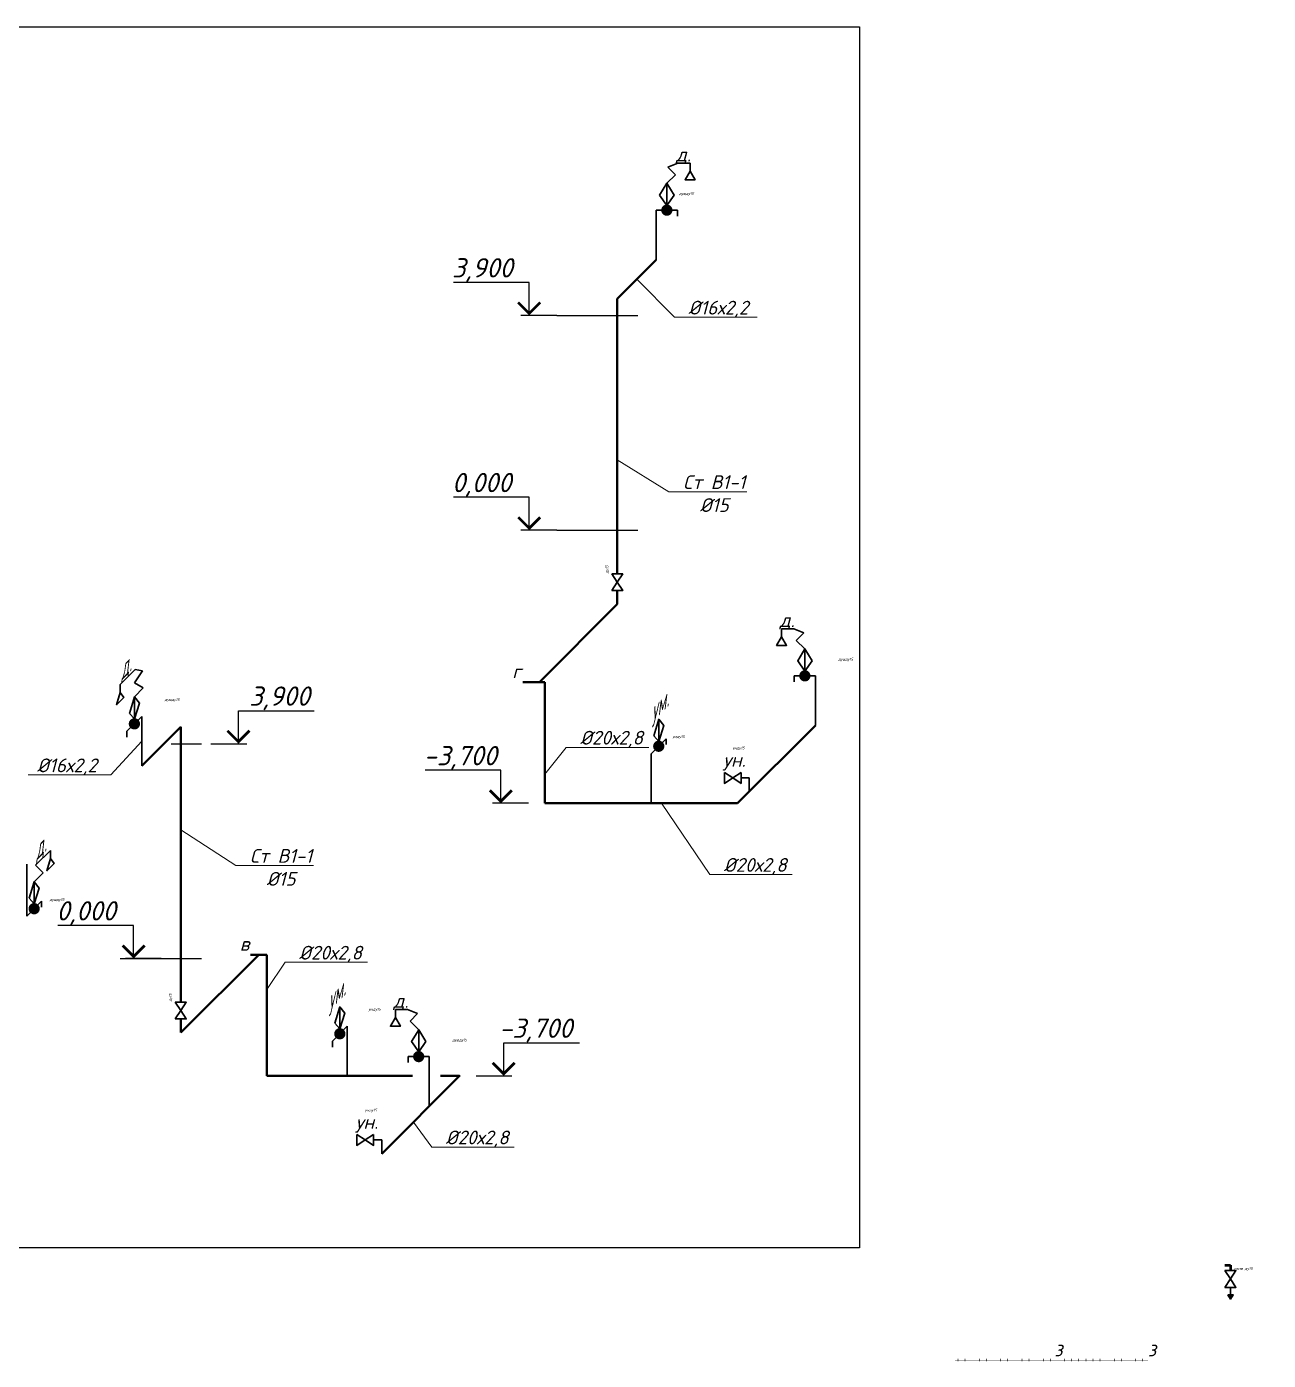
# Model space of a CAD drawing. Header units: millimetres. Extents: x -473555 to 660023, y 5037 to 453528.
# Drawn here: x 59096 to 81650, y 12093 to 36314 of the extents above; entities that cross this region are included whole.
import ezdxf
from ezdxf import colors
from ezdxf.entities.mleader import LeaderData, LeaderLine
from ezdxf.enums import TextEntityAlignment as Align
from ezdxf.math import Vec2, Vec3

# ---------------------------------------------------------------- set-up
doc = ezdxf.new("R2010")
doc.units = ezdxf.units.MM
doc.set_wipeout_variables(frame=1)
doc.linetypes.add('ACAD_ISO07W100', pattern=[3, 0, -3])
doc.layers.add('_ВК-маска', color=255, linetype='Continuous', transparency=0.9)
doc.layers.add('_ВК-Спецификация', color=3, linetype='Continuous', lineweight=15, plot=False, transparency=0.5)
doc.layers.add('ВК_B1', color=5, linetype='Continuous', lineweight=40)
doc.layers.add('ВК_T3', color=1, linetype='Continuous', lineweight=50)
doc.layers.add('ВК_defpoints', color=7, linetype='Continuous', plot=False)
for name, color, linetype in [('ВК_text', 102, 'Continuous'), ('ВК_АР_отметки', 70, 'Continuous'), ('ВК_В1_текст', 5, 'Continuous'), ('ВК_ТЗ_текст', 1, 'Continuous')]:
    doc.layers.add(name, color=color, linetype=linetype)
doc.styles.add('ISOPEUR', font='isocpeui.ttf')

# ---------------------------------------------------------------- blocks, each defined once
blk = doc.blocks.new('_None')
blk = doc.blocks.new('*U21')
at = {"linetype": 'ByBlock', "lineweight": 30}
h = blk.add_hatch(color=256, dxfattribs=at)
h.dxf.hatch_style = 1
h.paths.add_polyline_path([(-50, -289), (0, -365), (50, -289)])
blk.add_lwpolyline([(-50, -289), (50, -289), (0, -365), (-50, -289)], dxfattribs=at)
blk.add_wipeout([(0, 0), (-100, 151), (100, 151)]).dxf.layer = '_ВК-маска'
blk.add_wipeout([(0, 0), (-100, 151), (100, 151)]).dxf.layer = '_ВК-маска'
blk.add_wipeout([(-100, 151), (100, 151), (0, 0)]).dxf.layer = '_ВК-маска'
blk.add_lwpolyline([(-100, 151), (0, 0), (100, 151), (-100, 151)], dxfattribs=at)
at = {"layer": '_ВК-Спецификация', "style": 'ISOPEUR'}
blk.add_attdef('ДУ', text='', height=50, dxfattribs=at).set_placement((235, 165), align=Align.CENTER)
blk.add_wipeout([(0, 0), (-100, -152), (100, -152)]).dxf.layer = '_ВК-маска'
at = {"linetype": 'ByBlock', "lineweight": 30}
blk.add_line((0, -152), (0, -346), dxfattribs=at)
blk.add_lwpolyline([(-100, -152), (0, 0), (100, -152), (-100, -152)], dxfattribs=at)
blk = doc.blocks.new('*U42')
at = {"color": 0, "linetype": 'ByBlock', "lineweight": 30}
for p, q in [((-150, 250), (0, 250)), ((0, 250), (0, 0))]:
    blk.add_line(p, q, dxfattribs=at)
for points in [[(-453, 350), (-301, 250), (-453, 150), (-453, 350)], [(-150, 350), (-301, 250), (-150, 150), (-150, 350)]]:
    blk.add_lwpolyline(points, dxfattribs=at)
at = {"style": 'ISOPEUR'}
blk.add_text('ун.', height=250, dxfattribs=at).set_placement((-271, 576), align=Align.MIDDLE_CENTER)
at = {"layer": '_ВК-Спецификация', "style": 'ISOPEUR'}
blk.add_attdef('ДУ', text='', height=50, dxfattribs=at).set_placement((-196, 767), align=Align.CENTER)
blk = doc.blocks.new('*U40')
at = {"color": 0, "linetype": 'ByBlock', "lineweight": 30}
for p, q in [((-615, 1757), (-615, 1610)), ((-393, 1757), (-615, 1757)), ((-212, 1682), (-393, 1757)), ((-349, 1545), (-212, 1682)), ((-193, 1389), (-349, 1545)), ((-193, 1389), (-193, 988)), ((-385, 900), (0, 900)), ((-385, 900), (-385, 794)), ((0, 0), (0, 900))]:
    blk.add_line(p, q, dxfattribs=at)
for points in [[(-615, 1610), (-524, 1452), (-707, 1452)], [(-62, 1175), (-193, 1389), (-323, 1175), (-193, 988)]]:
    blk.add_lwpolyline(points, close=True, dxfattribs=at)
at = {"color": 0, "linetype": 'ByBlock', "lineweight": 30, "const_width": 102}
blk.add_lwpolyline([(-142, 900, -1), (-244, 900, -1)], format="xyb", close=True, dxfattribs=at)
at = {"color": 0, "lineweight": -2, "style": 'ISOPEUR'}
blk.add_text('д.', height=250, dxfattribs=at).set_placement((-516, 1911), align=Align.MIDDLE_CENTER)
at = {"layer": '_ВК-Спецификация', "style": 'ISOPEUR'}
blk.add_attdef('ДУ', text='', height=50, dxfattribs=at).set_placement((549, 1178), align=Align.CENTER)
blk = doc.blocks.new('*U43')
at = {"color": 0, "linetype": 'ByBlock', "lineweight": 30}
for p, q in [((162, 1825), (434, 2096)), ((434, 2096), (434, 1950)), ((0, 900), (0, 1847)), ((299, 1688), (162, 1825)), ((136, 1526), (299, 1688)), ((136, 1526), (136, 1124)), ((272, 1172), (0, 900)), ((272, 1172), (272, 1067))]:
    blk.add_line(p, q, dxfattribs=at)
for points in [[(434, 1950), (369, 1726), (498, 1856)], [(44, 1226), (136, 1526), (228, 1411), (136, 1124)]]:
    blk.add_lwpolyline(points, close=True, dxfattribs=at)
at = {"color": 0, "linetype": 'ByBlock', "lineweight": 30, "const_width": 102}
blk.add_lwpolyline([(85, 1036, 1), (187, 1036, 1)], format="xyb", close=True, dxfattribs=at)
at = {"color": 0, "lineweight": -2, "style": 'ISOPEUR', "oblique": 45}
blk.add_text('д.', height=250, rotation=45, dxfattribs=at).set_placement((185, 2090), align=Align.MIDDLE_CENTER)
at = {"layer": '_ВК-Спецификация', "style": 'ISOPEUR'}
blk.add_attdef('ДУ', text='', height=50, dxfattribs=at).set_placement((549, 1178), align=Align.CENTER)
blk = doc.blocks.new('*U44')
at = {"color": 0, "linetype": 'ByBlock', "lineweight": 30}
for p, q in [((-395, 1481), (-123, 1753)), ((-136, 1507), (13, 1728)), ((-123, 1753), (13, 1728)), ((-395, 1481), (-395, 1335)), ((26, 1416), (-136, 1507)), ((-136, 1253), (26, 1416)), ((-136, 1253), (-136, 852)), ((0, 900), (-272, 628)), ((0, 0), (0, 900)), ((-272, 628), (-272, 522))]:
    blk.add_line(p, q, dxfattribs=at)
for points in [[(-395, 1335), (-459, 1111), (-330, 1241)], [(-228, 954), (-136, 1253), (-44, 1139), (-136, 852)]]:
    blk.add_lwpolyline(points, close=True, dxfattribs=at)
at = {"color": 0, "linetype": 'ByBlock', "lineweight": 30, "const_width": 102}
blk.add_lwpolyline([(-187, 764, 1), (-85, 764, 1)], format="xyb", close=True, dxfattribs=at)
at = {"color": 0, "lineweight": -2, "style": 'ISOPEUR', "oblique": 45}
blk.add_text('д.', height=250, rotation=45, dxfattribs=at).set_placement((-362, 1735), align=Align.MIDDLE_CENTER)
at = {"layer": '_ВК-Спецификация', "style": 'ISOPEUR'}
blk.add_attdef('ДУ', text='', height=50, dxfattribs=at).set_placement((549, 1178), align=Align.CENTER)
blk = doc.blocks.new('*U41')
at = {"color": 0, "linetype": 'ByBlock', "lineweight": 30}
for p, q in [((212, 1682), (393, 1757)), ((393, 1757), (615, 1757)), ((615, 1757), (615, 1610)), ((193, 1389), (349, 1545)), ((349, 1545), (212, 1682)), ((193, 1389), (193, 988)), ((0, 0), (0, 900)), ((385, 900), (0, 900)), ((385, 900), (385, 794))]:
    blk.add_line(p, q, dxfattribs=at)
for points in [[(615, 1610), (524, 1452), (707, 1452)], [(62, 1175), (193, 1389), (323, 1175), (193, 988)]]:
    blk.add_lwpolyline(points, close=True, dxfattribs=at)
at = {"color": 0, "linetype": 'ByBlock', "lineweight": 30, "const_width": 102}
blk.add_lwpolyline([(142, 900, 1), (244, 900, 1)], format="xyb", close=True, dxfattribs=at)
at = {"color": 0, "lineweight": -2, "style": 'ISOPEUR'}
blk.add_text('д.', height=250, dxfattribs=at).set_placement((495, 1911), align=Align.MIDDLE_CENTER)
at = {"layer": '_ВК-Спецификация', "style": 'ISOPEUR'}
blk.add_attdef('ДУ', text='', height=50, dxfattribs=at).set_placement((549, 1178), align=Align.CENTER)
blk = doc.blocks.new('*U112')
blk.add_wipeout([(0, 0), (151, 100), (151, -100)]).dxf.layer = '_ВК-маска'
blk.add_wipeout([(0, 0), (151, 100), (151, -100)]).dxf.layer = '_ВК-маска'
blk.add_wipeout([(151, 100), (151, -100), (0, 0)]).dxf.layer = '_ВК-маска'
at = {"linetype": 'ByBlock', "lineweight": 30}
blk.add_lwpolyline([(151, 100), (0, 0), (151, -100), (151, 100)], dxfattribs=at)
at = {"layer": '_ВК-Спецификация', "style": 'ISOPEUR'}
blk.add_attdef('ДУ', text='', height=50, dxfattribs=at).set_placement((235, 165), align=Align.CENTER)
blk.add_wipeout([(0, 0), (-152, 100), (-152, -100)]).dxf.layer = '_ВК-маска'
at = {"linetype": 'ByBlock', "lineweight": 30}
blk.add_lwpolyline([(-152, 100), (0, 0), (-152, -100), (-152, 100)], dxfattribs=at)
blk = doc.blocks.new('*U32')
at = {"color": 0, "linetype": 'ByBlock', "lineweight": 30}
for p, q in [((136, 1526), (136, 1124)), ((272, 1172), (0, 900)), ((272, 1172), (272, 1067)), ((0, 0), (0, 900))]:
    blk.add_line(p, q, dxfattribs=at)
blk.add_lwpolyline([(44, 1226), (136, 1526), (228, 1411), (136, 1124)], close=True, dxfattribs=at)
at = {"color": 0, "linetype": 'ByBlock', "lineweight": 30, "const_width": 102}
blk.add_lwpolyline([(85, 1036, 1), (187, 1036, 1)], format="xyb", close=True, dxfattribs=at)
at = {"color": 0, "lineweight": -2, "style": 'ISOPEUR', "oblique": 45}
blk.add_text('ум.', height=250, rotation=45, dxfattribs=at).set_placement((86, 1716), align=Align.MIDDLE_CENTER)
at = {"layer": '_ВК-Спецификация', "style": 'ISOPEUR'}
blk.add_attdef('ДУ', text='', height=50, dxfattribs=at).set_placement((495, 1185), align=Align.CENTER)
blk = doc.blocks.new('*U30')
at = {"color": 0, "linetype": 'ByBlock', "lineweight": 30}
for p, q in [((-136, 1253), (-136, 852)), ((0, 900), (-272, 628)), ((0, 0), (0, 900)), ((-272, 628), (-272, 522))]:
    blk.add_line(p, q, dxfattribs=at)
blk.add_lwpolyline([(-228, 954), (-136, 1253), (-44, 1139), (-136, 852)], close=True, dxfattribs=at)
at = {"color": 0, "linetype": 'ByBlock', "lineweight": 30, "const_width": 102}
blk.add_lwpolyline([(-187, 764, 1), (-85, 764, 1)], format="xyb", close=True, dxfattribs=at)
at = {"color": 0, "lineweight": -2, "style": 'ISOPEUR', "oblique": 45}
blk.add_text('ум.', height=250, rotation=45, dxfattribs=at).set_placement((-262, 1419), align=Align.MIDDLE_CENTER)
at = {"layer": '_ВК-Спецификация', "style": 'ISOPEUR'}
blk.add_attdef('ДУ', text='', height=50, dxfattribs=at).set_placement((495, 1185), align=Align.CENTER)

msp = doc.modelspace()

# ---------------------------------------------------------------- linework, layer by layer
at = {"layer": 'ВК_B1'}
for p, q in [((69824.4, 31373.8), (70531.5, 32080.9)), ((69824.4, 26375.7), (69824.4, 31373.8)), ((69824.4, 25823.8), (69824.4, 26072.7)), ((68410.2, 24409.6), (69824.4, 25823.8)), ((68510.2, 24409.6), (68510.2, 22209.6)), ((61896.2, 23595.7), (61189.1, 22888.6)), ((61896.2, 18597.5), (61896.2, 23595.7)), ((73424.4, 23623.8), (72010.2, 22209.6)), ((68510.2, 22209.6), (72010.2, 22209.6)), ((63310.5, 19459.9), (61896.2, 18045.7)), ((63160.5, 19459.9), (63460.5, 19459.9)), ((63460.5, 19459.9), (63460.5, 17259.9)), ((61896.2, 18045.7), (61896.2, 18294.5))]:
    msp.add_line(p, q, dxfattribs=at)
for points in [[(68110.2, 24409.6), (68510.2, 24409.6)], [(63460.5, 17259.9), (66104.4, 17259.9)], [(66613.1, 17259.9), (66960.5, 17259.9), (65546.2, 15845.7)]]:
    msp.add_lwpolyline(points, dxfattribs=at)
at = {"layer": 'ВК_defpoints', "color": 5}
msp.add_lwpolyline([(23147.6, 36314.1), (74220.8, 36314.1), (74220.8, 14137.5), (23147.6, 14137.5)], close=True, dxfattribs=at)
at = {"layer": 'ВК_T3'}
for p, q in [((80862, 13822.3), (80962, 13822.3)), ((80962, 13822.3), (80962, 13722.3))]:
    msp.add_line(p, q, dxfattribs=at)
at = {"layer": 'ВК_T3', "linetype": 'ACAD_ISO07W100'}
msp.add_line((79460.1, 12093.3), (75960.1, 12093.3), dxfattribs=at)
at = {"layer": 'ВК_АР_отметки', "linetype": 'Continuous'}
for p, q in [((68224.2, 31669.9), (66846.7, 31669.9)), ((68224.2, 31069.9), (68224.2, 31669.9)), ((68724.2, 31069.9), (68074.2, 31069.9)), ((68224.2, 27769.9), (66846.7, 27769.9)), ((68224.2, 27169.9), (68224.2, 27769.9)), ((68724.2, 27169.9), (68074.2, 27169.9)), ((62942.5, 23291.7), (62942.5, 23891.7)), ((62942.5, 23891.7), (64320, 23891.7)), ((62442.5, 23291.7), (63092.5, 23291.7)), ((61039.2, 19991.7), (59661.7, 19991.7)), ((61039.2, 19391.7), (61039.2, 19991.7)), ((61539.2, 19391.7), (60889.2, 19391.7))]:
    msp.add_line(p, q, dxfattribs=at)
at = {"layer": 'ВК_АР_отметки'}
for p, q in [((68724.2, 31069.9), (70197.5, 31069.9)), ((68724.2, 27169.9), (70197.5, 27169.9)), ((61718.7, 23291.7), (62269.4, 23291.7)), ((60796, 19391.7), (62269.4, 19391.7))]:
    msp.add_line(p, q, dxfattribs=at)
at = {"layer": 'ВК_АР_отметки', "linetype": 'Continuous'}
for points in [[(68424.2, 31305.2, 50, 50, 0), (68224.2, 31105.2, 50, 50, 0), (68024.2, 31305.2, 50, 50, 0)], [(68424.2, 27405.2, 50, 50, 0), (68224.2, 27205.2, 50, 50, 0), (68024.2, 27405.2, 50, 50, 0)], [(62742.5, 23527.1, 50, 50, 0), (62942.5, 23327.1, 50, 50, 0), (63142.5, 23527.1, 50, 50, 0)], [(61239.2, 19627.1, 50, 50, 0), (61039.2, 19427.1, 50, 50, 0), (60839.2, 19627.1, 50, 50, 0)]]:
    msp.add_lwpolyline(points, format="xyseb", dxfattribs=at)
at = {"layer": 'ВК_В1_текст', "linetype": 'Continuous'}
for p, q in [((67710.2, 22809.6), (66332.7, 22809.6)), ((67710.2, 22209.6), (67710.2, 22809.6)), ((68210.2, 22209.6), (67560.2, 22209.6)), ((67760.5, 17259.9), (67760.5, 17859.9)), ((67760.5, 17859.9), (69138, 17859.9)), ((67260.5, 17259.9), (67910.5, 17259.9))]:
    msp.add_line(p, q, dxfattribs=at)
for points in [[(67910.2, 22445, 50, 50, 0), (67710.2, 22245, 50, 50, 0), (67510.2, 22445, 50, 50, 0)], [(67560.5, 17495.2, 50, 50, 0), (67760.5, 17295.2, 50, 50, 0), (67960.5, 17495.2, 50, 50, 0)]]:
    msp.add_lwpolyline(points, format="xyseb", dxfattribs=at)

# ---------------------------------------------------------------- block references
at = {"layer": 'ВК_B1'}
for name, p, values in [('*U41', (70531.5, 32080.9), {'ДУ': 'душду15'}), ('*U40', (73424.4, 23623.8), {'ДУ': 'душду15'}), ('*U44', (61189.1, 22888.6), {'ДУ': 'душду15'}), ('*U32', (70441.4, 22209.6), {'ДУ': 'умду15'}), ('*U42', (72222.3, 22421.8), {'ДУ': 'унду15'}), ('*U43', (59096.3, 19259), {'ДУ': 'душду15'}), ('*U30', (64920.5, 17259.9), {'ДУ': 'умду15'}), ('*U40', (66409.6, 16709), {'ДУ': 'душду15'}), ('*U42', (65546.2, 15845.7), {'ДУ': 'унду15'})]:
    msp.add_blockref(name, p, dxfattribs=at).add_auto_attribs(values)

# ---------------------------------------------------------------- texts
at = {"layer": 'ВК_T3', "linetype": 'Continuous', "style": 'ISOPEUR'}
for p in [(77762.4, 12164.9), (79462.2, 12164.9)]:
    msp.add_text('з', height=250, dxfattribs=at).set_placement(p)
at = {"layer": 'ВК_text', "linetype": 'Continuous', "style": 'ISOPEUR'}
for s, p in [('г', (67917.1, 24481.3)), ('в', (62967.4, 19531.5))]:
    msp.add_text(s, height=250, dxfattribs=at).set_placement(p)
at = {"layer": 'ВК_АР_отметки', "linetype": 'Continuous', "style": 'ISOPEUR'}
for s, p in [('3,900', (66821.7, 31759.9)), ('0,000', (66821.7, 27859.9)), ('3,900', (63137.7, 23981.7)), ('0,000', (59636.7, 20081.7))]:
    msp.add_text(s, height=350, dxfattribs=at).set_placement(p)
at = {"layer": 'ВК_В1_текст', "linetype": 'Continuous', "style": 'ISOPEUR'}
for p in [(66307.7, 22899.6), (67678.4, 17949.9)]:
    msp.add_text('-3,700', height=350, dxfattribs=at).set_placement(p)

# ---------------------------------------------------------------- leaders
at = {"layer": 'ВК_В1_текст', "linetype": 'Continuous'}
ml = msp.add_multileader_mtext('Standard', dxfattribs=at)
ml.set_content('%%C16х2,2', color=256, style='ISOPEUR')
ml.set_leader_properties(lineweight=15)
ml.set_arrow_properties(name='NONE')
ml.build(insert=Vec2(0, 0))
ml.multileader.update_dxf_attribs({"text_left_attachment_type": 6, "text_right_attachment_type": 6, "dogleg_length": 0.1, "arrow_head_size": 400, "scale": 100})
ctx = ml.context
ctx.base_point, ctx.scale, ctx.char_height, ctx.arrow_head_size, ctx.landing_gap_size, ctx.plane_origin = Vec3(70875.5, 31036.1), 100, 250, 400, 200, Vec3(64434, 21952.9)
ctx.left_attachment, ctx.right_attachment, ctx.text_align_type = 6, 6, 1
notes = []
notes.append((ctx, [(1, (1, 1, 0), (70865.5, 31036.1), (1, 0), 10, [(0, [(70178, 31727.4)], 0, [])])]))
ctx.mtext.insert, ctx.mtext.alignment, ctx.mtext.flow_direction = Vec3(71660.3, 31336.1), 2, 5
ml = msp.add_multileader_mtext('Standard', dxfattribs=at)
ml.set_content('Ст В1-1\\P%%C15', color=256, style='ISOPEUR')
ml.set_leader_properties(lineweight=15)
ml.set_arrow_properties(name='NONE')
ml.build(insert=Vec2(0, 0))
ml.multileader.update_dxf_attribs({"text_left_attachment_type": 6, "text_right_attachment_type": 6, "dogleg_length": 0.1, "arrow_head_size": 400, "scale": 100})
ctx = ml.context
ctx.base_point, ctx.scale, ctx.char_height, ctx.arrow_head_size, ctx.landing_gap_size, ctx.plane_origin = Vec3(70773.2, 27867.6), 100, 250, 400, 200, Vec3(64129.5, 19226)
ctx.left_attachment, ctx.right_attachment, ctx.text_align_type = 6, 6, 1
notes.append((ctx, [(1, (1, 1, 0), (70763.2, 27867.6), (1, 0), 10, [(0, [(69824.4, 28448.8)], 0, [])])]))
ctx.mtext.insert, ctx.mtext.alignment, ctx.mtext.flow_direction = Vec3(71585.9, 28167.6), 2, 5
ml = msp.add_multileader_mtext('Standard', dxfattribs=at)
ml.set_content('%%C20х2,8', color=256, style='ISOPEUR')
ml.set_leader_properties(lineweight=15)
ml.set_arrow_properties(name='NONE')
ml.build(insert=Vec2(0, 0))
ml.multileader.update_dxf_attribs({"text_left_attachment_type": 6, "text_right_attachment_type": 6, "dogleg_length": 0.1, "arrow_head_size": 400, "scale": 100})
ctx = ml.context
ctx.base_point, ctx.scale, ctx.char_height, ctx.arrow_head_size, ctx.landing_gap_size, ctx.plane_origin = Vec3(68906.5, 23225.7), 100, 250, 400, 200, Vec3(62465, 14142.5)
ctx.left_attachment, ctx.right_attachment, ctx.text_align_type = 6, 6, 1
notes.append((ctx, [(1, (1, 1, 0), (68896.5, 23225.7), (1, 0), 10, [(0, [(68510.2, 22736.4)], 0, [])])]))
ctx.mtext.insert, ctx.mtext.alignment, ctx.mtext.flow_direction = Vec3(69720.1, 23525.7), 2, 5
ml = msp.add_multileader_mtext('Standard', dxfattribs=at)
ml.set_content('%%C16х2,2', color=256, style='ISOPEUR')
ml.set_leader_properties(lineweight=15)
ml.set_arrow_properties(name='NONE')
ml.build(insert=Vec2(0, 0))
ml.multileader.update_dxf_attribs({"text_left_attachment_type": 6, "text_right_attachment_type": 6, "dogleg_length": 0.1, "arrow_head_size": 400, "scale": 100})
ctx = ml.context
ctx.base_point, ctx.scale, ctx.char_height, ctx.arrow_head_size, ctx.landing_gap_size, ctx.plane_origin = Vec3(59044.5, 22723.6), 100, 250, 400, 200, Vec3(52993.2, 13627.1)
ctx.left_attachment, ctx.right_attachment, ctx.text_align_type = 6, 6, 1
notes.append((ctx, [(0, (1, 1, 0), (60624, 22723.6), (-1, 0), 10, [(0, [(61189.1, 23338.6)], 0, [])])]))
ctx.mtext.insert, ctx.mtext.alignment, ctx.mtext.flow_direction = Vec3(59829.2, 23023.6), 2, 5
ml = msp.add_multileader_mtext('Standard', dxfattribs=at)
ml.set_content('%%C20х2,8', color=256, style='ISOPEUR')
ml.set_leader_properties(lineweight=15)
ml.set_arrow_properties(name='NONE')
ml.build(insert=Vec2(0, 0))
ml.multileader.update_dxf_attribs({"text_left_attachment_type": 6, "text_right_attachment_type": 6, "dogleg_length": 0.1, "arrow_head_size": 400, "scale": 100})
ctx = ml.context
ctx.base_point, ctx.scale, ctx.char_height, ctx.arrow_head_size, ctx.landing_gap_size, ctx.plane_origin = Vec3(71515.8, 20915.2), 100, 250, 400, 200, Vec3(65074.3, 11832)
ctx.left_attachment, ctx.right_attachment, ctx.text_align_type = 6, 6, 1
notes.append((ctx, [(1, (1, 1, 0), (71505.8, 20915.2), (1, 0), 10, [(0, [(70628.6, 22209.6)], 0, [])])]))
ctx.mtext.insert, ctx.mtext.alignment, ctx.mtext.flow_direction = Vec3(72329.4, 21215.2), 2, 5
ml = msp.add_multileader_mtext('Standard', dxfattribs=at)
ml.set_content('Ст В1-1\\P%%C15', color=256, style='ISOPEUR')
ml.set_leader_properties(lineweight=15)
ml.set_arrow_properties(name='NONE')
ml.build(insert=Vec2(0, 0))
ml.multileader.update_dxf_attribs({"text_left_attachment_type": 6, "text_right_attachment_type": 6, "dogleg_length": 0.1, "arrow_head_size": 400, "scale": 100})
ctx = ml.context
ctx.base_point, ctx.scale, ctx.char_height, ctx.arrow_head_size, ctx.landing_gap_size, ctx.plane_origin = Vec3(62904.7, 21079.3), 100, 250, 400, 200, Vec3(56676.2, 23683.4)
ctx.left_attachment, ctx.right_attachment, ctx.text_align_type = 6, 6, 1
notes.append((ctx, [(1, (1, 1, 0), (62894.7, 21079.3), (1, 0), 10, [(0, [(61896.2, 21726.7)], 0, [])])]))
ctx.mtext.insert, ctx.mtext.alignment, ctx.mtext.flow_direction = Vec3(63717.3, 21379.3), 2, 5
ml = msp.add_multileader_mtext('Standard', dxfattribs=at)
ml.set_content('%%C20х2,8', color=256, style='ISOPEUR')
ml.set_leader_properties(lineweight=15)
ml.set_arrow_properties(name='NONE')
ml.build(insert=Vec2(0, 0))
ml.multileader.update_dxf_attribs({"text_left_attachment_type": 6, "text_right_attachment_type": 6, "dogleg_length": 0.1, "arrow_head_size": 400, "scale": 100})
ctx = ml.context
ctx.base_point, ctx.scale, ctx.char_height, ctx.arrow_head_size, ctx.landing_gap_size, ctx.plane_origin = Vec3(63801.7, 19321.4), 100, 250, 400, 200, Vec3(57415.3, 9192.7)
ctx.left_attachment, ctx.right_attachment, ctx.text_align_type = 6, 6, 1
notes.append((ctx, [(1, (1, 1, 0), (63791.7, 19321.4), (1, 0), 10, [(0, [(63460.5, 18830)], 0, [])])]))
ctx.mtext.insert, ctx.mtext.alignment, ctx.mtext.flow_direction = Vec3(64615.3, 19621.4), 2, 5
ml = msp.add_multileader_mtext('Standard', dxfattribs=at)
ml.set_content('%%C20х2,8', color=256, style='ISOPEUR')
ml.set_leader_properties(lineweight=15)
ml.set_arrow_properties(name='NONE')
ml.build(insert=Vec2(0, 0))
ml.multileader.update_dxf_attribs({"text_left_attachment_type": 6, "text_right_attachment_type": 6, "dogleg_length": 0.1, "arrow_head_size": 400, "scale": 100})
ctx = ml.context
ctx.base_point, ctx.scale, ctx.char_height, ctx.arrow_head_size, ctx.landing_gap_size, ctx.plane_origin = Vec3(66466, 15965.5), 100, 250, 400, 200, Vec3(60024.5, 6882.2)
ctx.left_attachment, ctx.right_attachment, ctx.text_align_type = 6, 6, 1
notes.append((ctx, [(1, (1, 1, 0), (66456, 15965.5), (1, 0), 10, [(0, [(66120.6, 16420)], 0, [])])]))
ctx.mtext.insert, ctx.mtext.alignment, ctx.mtext.flow_direction = Vec3(67279.6, 16265.5), 2, 5
at = {"layer": 'ВК_ТЗ_текст', "linetype": 'Continuous'}
ml = msp.add_multileader_mtext('Standard', dxfattribs=at)
ml.set_content('%%C32х4,4', color=256, style='ISOPEUR')
ml.set_leader_properties(lineweight=15)
ml.set_arrow_properties(name='NONE')
ml.build(insert=Vec2(0, 0))
ml.multileader.update_dxf_attribs({"text_left_attachment_type": 6, "text_right_attachment_type": 6, "dogleg_length": 0.1, "arrow_head_size": 400, "scale": 100})
ctx = ml.context
ctx.base_point, ctx.scale, ctx.char_height, ctx.arrow_head_size, ctx.landing_gap_size, ctx.plane_origin = Vec3(92147.7, 19681.5), 100, 250, 400, 200, Vec3(97470, 12167.7)
ctx.left_attachment, ctx.right_attachment, ctx.text_align_type = 6, 6, 1
notes.append((ctx, [(0, (1, 1, 0), (92137.7, 19681.5), (1, 0), 10, [(0, [(92284.3, 20400.3)], 0, [])])]))
ctx.mtext.insert, ctx.mtext.rotation, ctx.mtext.width, ctx.mtext.defined_height, ctx.mtext.alignment, ctx.mtext.flow_direction = Vec3(92973.8, 19981.5), 6.2831853, 501.929, 594.3, 2, 5
for ctx, leaders in notes:
    for number, flags, end, landing, length, lines in leaders:
        leader = LeaderData()
        leader.index, (leader.has_last_leader_line, leader.has_dogleg_vector, leader.attachment_direction) = number, flags
        leader.last_leader_point, leader.dogleg_vector, leader.dogleg_length = Vec3(end), Vec3(landing), length
        for number, points, colour, breaks in lines:
            line = LeaderLine()
            line.index, line.vertices, line.color, line.breaks = number, Vec3.list(points), colors.encode_raw_color(colour), breaks
            leader.lines.append(line)
        ctx.leaders.append(leader)

# ---------------------------------------------------------------- next in the draw order: block references
at = {"layer": 'ВК_B1', "rotation": 90}
for p in [(69824.4, 26224.2), (61896.2, 18446)]:
    msp.add_blockref('*U112', p, dxfattribs=at).add_auto_attribs({'ДУ': 'ду15'})
at = {"layer": 'ВК_T3'}
msp.add_blockref('*U21', (80962, 13570.8), dxfattribs=at).add_auto_attribs({'ДУ': 'слив ду15'})

doc.saveas('drawing.dxf')
